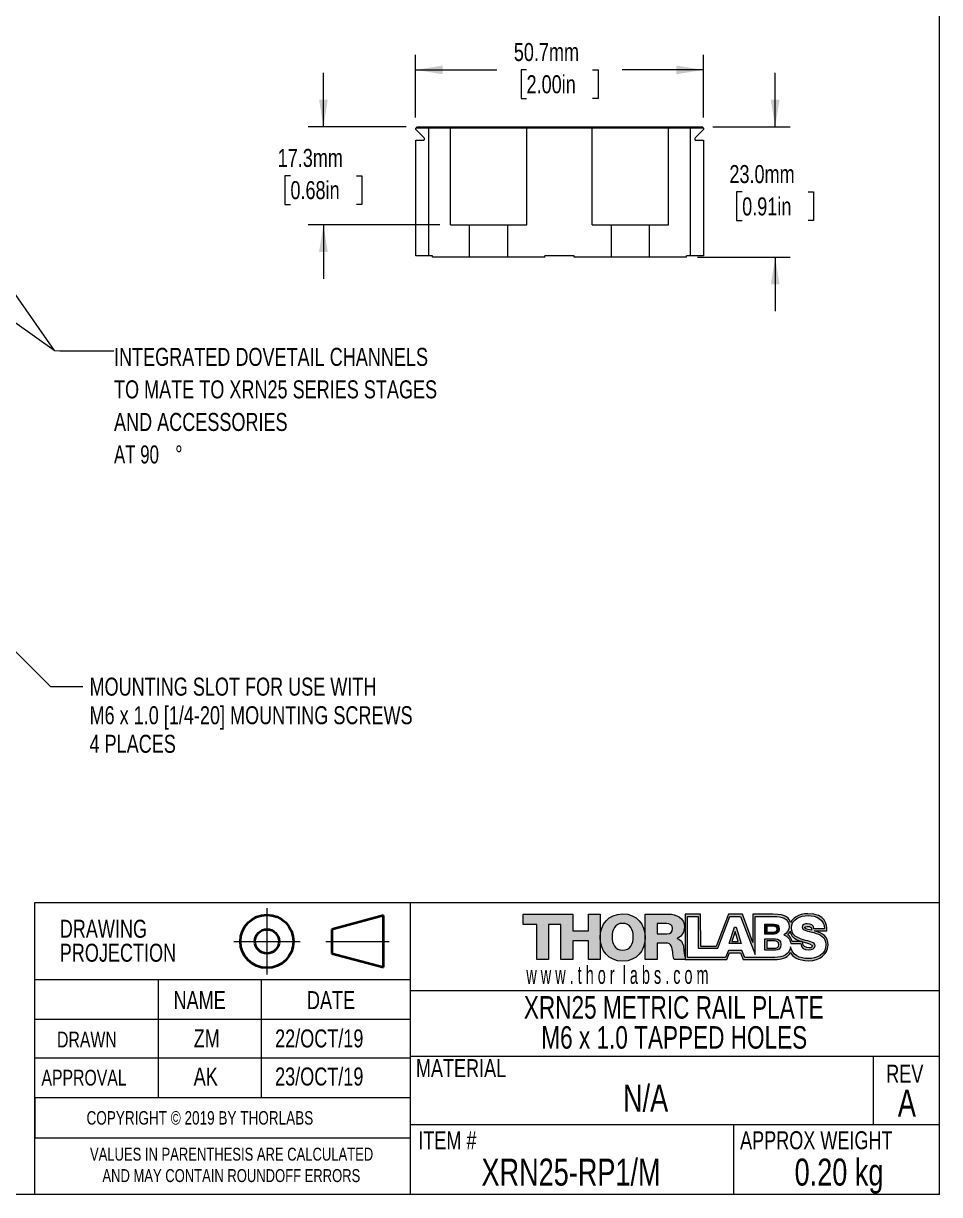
# Model space of a CAD drawing. Header units: millimetres. Extents: x 2 to 278, y 1 to 215.
# Drawn here: x 170.3 to 278, y 0.9 to 138.6 of the extents above; entities that cross this region are included whole.
import ezdxf

# ---------------------------------------------------------------- set-up
doc = ezdxf.new("R2010")
doc.units = ezdxf.units.MM
doc.header["$PDSIZE"] = -1
doc.linetypes.add('CENTERX2', pattern=[20.32, 12.7, -2.54, 2.54, -2.54])
doc.styles.add('SLDTEXTSTYLE0', font='TXT', dxfattribs={"width": 0.75})
doc.styles.add('SLDTEXTSTYLE1', font='TXT', dxfattribs={"width": 0.6})
doc.styles.add('SLDTEXTSTYLE2', font='TXT', dxfattribs={"width": 0.7})
doc.dimstyles.new('SLDDIMSTYLE1', dxfattribs={"dimtxt": 2.116667, "dimasz": 3.175, "dimexe": 0, "dimexo": 0.0625, "dimgap": 0.529167, "dimtad": 0, "dimtih": 1, "dimtoh": 1, "dimdec": 1, "dimlfac": 1.5, "dimrnd": 1e-09, "dimzin": 12, "dimdsep": 46, "dimtxsty": 'SLDTEXTSTYLE0', "dimsah": 1, "dimcen": 0.09, "dimadec": 0, "dimazin": 3, "dimtfac": 1, "dimtdec": 1, "dimtmove": 0, "dimatfit": 0, "dimfxl": 1, "dimfrac": 2, "dimtolj": 1, "dimtzin": 12, "dimarcsym": 0})
doc.dimstyles.new('SLDDIMSTYLE2', dxfattribs={"dimtxt": 2.116667, "dimasz": 3.175, "dimexe": 0, "dimexo": 0.0625, "dimgap": 0.529167, "dimtad": 0, "dimtih": 1, "dimtoh": 1, "dimdec": 1, "dimlfac": 1.5, "dimrnd": 1e-09, "dimzin": 4, "dimdsep": 46, "dimtxsty": 'SLDTEXTSTYLE0', "dimsah": 1, "dimcen": 0.09, "dimadec": 0, "dimazin": 1, "dimtfac": 1, "dimtdec": 1, "dimtmove": 0, "dimatfit": 0, "dimfxl": 1, "dimfrac": 2, "dimtolj": 1, "dimtzin": 12, "dimarcsym": 0})
doc.dimstyles.new('SLDDIMSTYLE4', dxfattribs={"dimtxt": 2.116667, "dimasz": 3.175, "dimexe": 0, "dimexo": 0.0625, "dimgap": 0.529167, "dimtad": 0, "dimtih": 1, "dimtoh": 1, "dimdec": 1, "dimlfac": 1.5, "dimrnd": 1e-09, "dimzin": 12, "dimdsep": 46, "dimtxsty": 'SLDTEXTSTYLE0', "dimsah": 1, "dimcen": 0, "dimadec": 0, "dimazin": 3, "dimtfac": 1, "dimtdec": 1, "dimtofl": 0, "dimtmove": 0, "dimatfit": 3, "dimfxl": 1, "dimfrac": 2, "dimtolj": 1, "dimtzin": 12, "dimarcsym": 0})
doc.dimstyles.new('SLDDIMSTYLE5', dxfattribs={"dimtxt": 2.116667, "dimasz": 3.175, "dimexe": 0, "dimexo": 0.0625, "dimgap": 0.529167, "dimtad": 0, "dimtih": 1, "dimtoh": 1, "dimdec": 1, "dimlfac": 1.5, "dimrnd": 1e-09, "dimzin": 12, "dimdsep": 46, "dimtxsty": 'SLDTEXTSTYLE0', "dimsah": 1, "dimcen": 0.09, "dimadec": 0, "dimazin": 3, "dimtfac": 1, "dimtdec": 1, "dimtofl": 0, "dimtmove": 0, "dimatfit": 3, "dimfxl": 1, "dimfrac": 2, "dimtolj": 1, "dimtzin": 12, "dimarcsym": 0})

# ---------------------------------------------------------------- blocks, each defined once
blk = doc.blocks.new('Third Angle Projection Block')
at = {"color": 7, "linetype": 'CENTERX2', "lineweight": 18}
for p, q in [((101.48, 23.81), (101.48, 14.07)), ((96.6, 18.94), (106.35, 18.94)), ((110.14, 18.94), (119.45, 18.94))]:
    blk.add_line(p, q, dxfattribs=at)
at = {"color": 7, "linetype": 'Continuous', "lineweight": 35}
for p, q in [((118.62, 22.75), (111, 20.71)), ((118.62, 15.13), (118.62, 22.75)), ((111, 20.71), (111, 17.17)), ((111, 17.17), (118.62, 15.13))]:
    blk.add_line(p, q, dxfattribs=at)
for radius in [3.9, 1.77]:
    blk.add_circle((101.48, 18.94), radius, dxfattribs=at)
at = {"color": 7, "linetype": 'Continuous', "lineweight": 0}
blk.add_point((101.48, 18.94), dxfattribs=at)
blk = doc.blocks.new('THORLABS LOGO1')
at = {"linetype": 'Continuous'}
blk.add_hatch(color=7, dxfattribs=at).paths.add_polyline_path([(53.56, 28.7), (47.97, 28.7), (47.97, 45.26), (42.18, 45.26), (42.18, 28.7), (36.6, 28.7), (36.6, 45.26), (30.2, 45.26), (30.2, 50.05), (53.56, 50.05), (53.56, 42.27), (60.91, 42.27), (60.91, 50.05), (66.5, 50.05), (66.5, 28.7), (60.91, 28.7), (60.91, 37.49), (53.56, 37.49)], flags=0)
h = blk.add_hatch(color=7, dxfattribs=at)
edge = h.paths.add_edge_path(flags=0)
edge.add_spline(control_points=[(77.03, 50.19), (83.78, 50.2), (87.6, 45.28), (87.61, 39.09), (87.62, 32.9), (83.82, 27.96), (77.07, 27.95)], knot_values=[0, 0, 0, 0, 1, 1, 1, 2, 2, 2, 2], weights=[1, 1, 1, 1, 1, 1, 1], degree=3, periodic=0)
edge.add_spline(control_points=[(77.07, 27.95), (70.31, 27.96), (66.51, 32.9), (66.52, 39.09), (66.52, 39.1), (66.52, 39.11), (66.52, 39.13)], knot_values=[2, 2, 2, 2, 3, 3, 3, 3.002118, 3.002118, 3.002118, 3.002118], weights=[1, 1, 1, 1, 1, 1, 1], degree=3, periodic=0)
edge.add_spline(control_points=[(66.52, 39.13), (66.52, 45.27), (70.31, 50.18), (77.03, 50.19)], knot_values=[3.002118, 3.002118, 3.002118, 3.002118, 4, 4, 4, 4], weights=[1, 1, 1, 1], degree=3, periodic=0)
edge = h.paths.add_edge_path(flags=0)
edge.add_spline(control_points=[(77.03, 45.73), (73.43, 45.73), (72.05, 42.56), (72.05, 39.39)], knot_values=[2, 2, 2, 2, 3, 3, 3, 3], weights=[1, 1, 1, 1], degree=3, periodic=0)
edge.add_spline(control_points=[(72.05, 39.39), (72.05, 36.23), (73.43, 33.06), (77.03, 33.06)], knot_values=[3, 3, 3, 3, 4, 4, 4, 4], weights=[1, 1, 1, 1], degree=3, periodic=0)
edge.add_spline(control_points=[(77.03, 33.06), (80.64, 33.06), (82.02, 36.23), (82.02, 39.39)], knot_values=[0, 0, 0, 0, 1, 1, 1, 1], weights=[1, 1, 1, 1], degree=3, periodic=0)
edge.add_spline(control_points=[(82.02, 39.39), (82.02, 42.56), (80.64, 45.73), (77.03, 45.73)], knot_values=[1, 1, 1, 1, 2, 2, 2, 2], weights=[1, 1, 1, 1], degree=3, periodic=0)
h = blk.add_hatch(color=7, dxfattribs=at)
edge = h.paths.add_edge_path(flags=0)
edge.add_line((106.37, 29.72), (106.37, 28.7))
edge.add_line((106.37, 28.7), (101.19, 28.7))
edge.add_spline(control_points=[(101.19, 28.7), (100.71, 29.42), (100.62, 31.51), (100.56, 32.11)], knot_values=[7, 7, 7, 7, 8, 8, 8, 8], weights=[1, 1, 1, 1], degree=3, periodic=0)
edge.add_spline(control_points=[(100.56, 32.11), (100.41, 34.26), (100.05, 36.47), (97.44, 36.47)], knot_values=[8, 8, 8, 8, 9, 9, 9, 9], weights=[1, 1, 1, 1], degree=3, periodic=0)
edge.add_line((97.44, 36.47), (93.21, 36.47))
edge.add_line((93.21, 36.47), (93.21, 28.7))
edge.add_line((93.21, 28.7), (87.62, 28.7))
edge.add_line((87.62, 28.7), (87.62, 50.05))
edge.add_line((87.62, 50.05), (98.55, 50.05))
edge.add_spline(control_points=[(98.55, 50.05), (102.33, 50.05), (106.06, 48.34), (106.06, 44.04)], knot_values=[1, 1, 1, 1, 2, 2, 2, 2], weights=[1, 1, 1, 1], degree=3, periodic=0)
edge.add_spline(control_points=[(106.06, 44.04), (106.06, 41.73), (104.95, 39.55), (102.69, 38.69)], knot_values=[2, 2, 2, 2, 3, 3, 3, 3], weights=[1, 1, 1, 1], degree=3, periodic=0)
edge.add_line((102.69, 38.69), (102.69, 38.63))
edge.add_spline(control_points=[(102.69, 38.63), (104.98, 38.09), (105.64, 35.55), (105.82, 33.51)], knot_values=[4, 4, 4, 4, 5, 5, 5, 5], weights=[1, 1, 1, 1], degree=3, periodic=0)
edge.add_spline(control_points=[(105.82, 33.51), (105.88, 32.85), (106, 30.96), (106.37, 29.72)], knot_values=[5, 5, 5, 5, 5.740443, 5.740443, 5.740443, 5.740443], weights=[1, 1, 1, 1], degree=3, periodic=0)
edge = h.paths.add_edge_path(flags=0)
edge.add_line((97.65, 45.61), (93.21, 45.61))
edge.add_line((93.21, 45.61), (93.21, 40.8))
edge.add_line((93.21, 40.8), (97.89, 40.8))
edge.add_spline(control_points=[(97.89, 40.8), (99.57, 40.8), (100.47, 41.7), (100.47, 43.31)], knot_values=[1, 1, 1, 1, 2, 2, 2, 2], weights=[1, 1, 1, 1], degree=3, periodic=0)
edge.add_spline(control_points=[(100.47, 43.31), (100.47, 44.9), (99.21, 45.61), (97.65, 45.61)], knot_values=[2, 2, 2, 2, 3, 3, 3, 3], weights=[1, 1, 1, 1], degree=3, periodic=0)
h = blk.add_hatch(color=7, dxfattribs=at)
edge = h.paths.add_edge_path(flags=0)
edge.add_spline(control_points=[(149.68, 28.76), (152.52, 28.81), (155.17, 30.16), (155.98, 32.14)], knot_values=[19, 19, 19, 19, 20, 20, 20, 20], weights=[1, 1, 1, 1], degree=3, periodic=0)
edge.add_spline(control_points=[(155.98, 32.14), (156.75, 30.16), (159.42, 28.16), (164.59, 28.16)], knot_values=[20, 20, 20, 20, 21, 21, 21, 21], weights=[1, 1, 1, 1], degree=3, periodic=0)
edge.add_spline(control_points=[(164.59, 28.16), (169.77, 28.16), (173.62, 31.31), (173.62, 35.45)], knot_values=[21, 21, 21, 21, 22, 22, 22, 22], weights=[1, 1, 1, 1], degree=3, periodic=0)
edge.add_spline(control_points=[(173.62, 35.45), (173.62, 39.66), (171.19, 41.16), (167.34, 42.17)], knot_values=[22, 22, 22, 22, 23, 23, 23, 23], weights=[1, 1, 1, 1], degree=3, periodic=0)
edge.add_spline(control_points=[(167.34, 42.17), (167.28, 42.18), (167.24, 42.2), (167.19, 42.21)], knot_values=[0, 0, 0, 0, 1, 1, 1, 1], weights=[1, 1, 1, 1], degree=3, periodic=0)
edge.add_line((167.19, 42.21), (173.07, 42.17))
edge.add_spline(control_points=[(173.07, 42.17), (173.07, 45.27), (172.46, 50.25), (164.19, 50.25)], knot_values=[2, 2, 2, 2, 3, 3, 3, 3], weights=[1, 1, 1, 1], degree=3, periodic=0)
edge.add_spline(control_points=[(164.19, 50.25), (159.36, 50.25), (156.98, 47.9), (156.02, 46.19)], knot_values=[3, 3, 3, 3, 4, 4, 4, 4], weights=[1, 1, 1, 1], degree=3, periodic=0)
edge.add_spline(control_points=[(156.02, 46.19), (155.12, 47.9), (154.59, 50.05), (147.73, 50.05)], knot_values=[4, 4, 4, 4, 5, 5, 5, 5], weights=[1, 1, 1, 1], degree=3, periodic=0)
edge.add_line((147.73, 50.05), (138.3, 50.05))
edge.add_line((138.3, 50.05), (138.3, 36.75))
edge.add_line((138.3, 36.75), (133.38, 50.05))
edge.add_line((133.38, 50.05), (126.78, 50.05))
edge.add_line((126.78, 50.05), (121.04, 34.84))
edge.add_line((121.04, 34.84), (113.73, 34.79))
edge.add_line((113.73, 34.79), (113.64, 50.05))
edge.add_line((113.64, 50.05), (106.38, 50.05))
edge.add_line((106.38, 50.05), (106.37, 28.7))
edge.add_line((106.37, 28.7), (126.07, 28.76))
edge.add_line((126.07, 28.76), (127.34, 31.91))
edge.add_line((127.34, 31.91), (132.52, 31.91))
edge.add_line((132.52, 31.91), (133.73, 28.76))
edge.add_line((133.73, 28.76), (149.68, 28.76))
edge = h.paths.add_edge_path(flags=0)
edge.add_spline(control_points=[(164.24, 44.24), (165.39, 44.21), (165.75, 43.97), (165.86, 43.28)], knot_values=[2, 2, 2, 2, 3, 3, 3, 3], weights=[1, 1, 1, 1], degree=3, periodic=0)
edge.add_spline(control_points=[(165.86, 43.28), (165.91, 43), (165.91, 42.83), (165.91, 42.47)], knot_values=[3, 3, 3, 3, 4, 4, 4, 4], weights=[1, 1, 1, 1], degree=3, periodic=0)
edge.add_spline(control_points=[(165.91, 42.47), (163.24, 43.15), (162.51, 43.26), (162.51, 43.83)], knot_values=[0, 0, 0, 0, 1, 1, 1, 1], weights=[1, 1, 1, 1], degree=3, periodic=0)
edge.add_spline(control_points=[(162.51, 43.83), (162.51, 44.09), (163.68, 44.26), (164.24, 44.24)], knot_values=[1, 1, 1, 1, 2, 2, 2, 2], weights=[1, 1, 1, 1], degree=3, periodic=0)
edge = h.paths.add_edge_path(flags=0)
edge.add_spline(control_points=[(166.33, 35.1), (166.09, 34.16), (165.4, 33.89), (163.61, 34.38)], knot_values=[4, 4, 4, 4, 5, 5, 5, 5], weights=[1, 1, 1, 1], degree=3, periodic=0)
edge.add_spline(control_points=[(163.61, 34.38), (161.73, 34.9), (161.7, 35.93), (161.7, 37.09)], knot_values=[5, 5, 5, 5, 6, 6, 6, 6], weights=[1, 1, 1, 1], degree=3, periodic=0)
edge.add_spline(control_points=[(161.7, 37.09), (164.07, 36.41), (166.45, 35.6), (166.33, 35.1)], knot_values=[3, 3, 3, 3, 4, 4, 4, 4], weights=[1, 1, 1, 1], degree=3, periodic=0)
edge = h.paths.add_edge_path(flags=0)
edge.add_spline(control_points=[(148.33, 48.99), (151.65, 49.04), (155.3, 48.18), (155.3, 44.17)], knot_values=[16, 16, 16, 16, 17, 17, 17, 17], weights=[1, 1, 1, 1], degree=3, periodic=0)
edge.add_spline(control_points=[(155.3, 44.17), (155.3, 42.45), (154.27, 41.05), (152.76, 40.3)], knot_values=[17, 17, 17, 17, 18, 18, 18, 18], weights=[1, 1, 1, 1], degree=3, periodic=0)
edge.add_spline(control_points=[(152.76, 40.3), (154.66, 39.75), (155.88, 38.19), (156.06, 36.23)], knot_values=[18, 18, 18, 18, 19, 19, 19, 19], weights=[1, 1, 1, 1], degree=3, periodic=0)
edge.add_line((156.06, 36.23), (160.86, 36.23))
edge.add_spline(control_points=[(160.86, 36.23), (160.97, 33.97), (162.37, 33.25), (164.51, 33.25)], knot_values=[20, 20, 20, 20, 21, 21, 21, 21], weights=[1, 1, 1, 1], degree=3, periodic=0)
edge.add_spline(control_points=[(164.51, 33.25), (166.02, 33.25), (167.59, 33.79), (167.59, 35.21)], knot_values=[21, 21, 21, 21, 22, 22, 22, 22], weights=[1, 1, 1, 1], degree=3, periodic=0)
edge.add_spline(control_points=[(167.59, 35.21), (167.59, 36.91), (164.83, 37.23), (162.05, 38.01)], knot_values=[22, 22, 22, 22, 23, 23, 23, 23], weights=[1, 1, 1, 1], degree=3, periodic=0)
edge.add_spline(control_points=[(162.05, 38.01), (159.29, 38.79), (156.4, 40.03), (156.4, 43.55)], knot_values=[23, 23, 23, 23, 24, 24, 24, 24], weights=[1, 1, 1, 1], degree=3, periodic=0)
edge.add_spline(control_points=[(156.4, 43.55), (156.4, 47.75), (160.64, 49.39), (164.26, 49.39)], knot_values=[24, 24, 24, 24, 25, 25, 25, 25], weights=[1, 1, 1, 1], degree=3, periodic=0)
edge.add_spline(control_points=[(164.26, 49.39), (168.1, 49.39), (171.97, 47.54), (171.99, 43.2)], knot_values=[25, 25, 25, 25, 26, 26, 26, 26], weights=[1, 1, 1, 1], degree=3, periodic=0)
edge.add_line((171.99, 43.2), (166.97, 43.2))
edge.add_spline(control_points=[(166.97, 43.2), (167.05, 44.95), (165.4, 45.52), (163.86, 45.52)], knot_values=[27, 27, 27, 27, 28, 28, 28, 28], weights=[1, 1, 1, 1], degree=3, periodic=0)
edge.add_spline(control_points=[(163.86, 45.52), (162.78, 45.52), (161.43, 45.14), (161.43, 43.88)], knot_values=[28, 28, 28, 28, 29, 29, 29, 29], weights=[1, 1, 1, 1], degree=3, periodic=0)
edge.add_spline(control_points=[(161.43, 43.88), (161.43, 42.4), (164.21, 42.13), (167.02, 41.35)], knot_values=[29, 29, 29, 29, 30, 30, 30, 30], weights=[1, 1, 1, 1], degree=3, periodic=0)
edge.add_spline(control_points=[(167.02, 41.35), (169.8, 40.57), (172.61, 39.27), (172.61, 35.8)], knot_values=[30, 30, 30, 30, 31, 31, 31, 31], weights=[1, 1, 1, 1], degree=3, periodic=0)
edge.add_spline(control_points=[(172.61, 35.8), (172.61, 30.93), (168.45, 29.12), (164.21, 29.12)], knot_values=[31, 31, 31, 31, 32, 32, 32, 32], weights=[1, 1, 1, 1], degree=3, periodic=0)
edge.add_spline(control_points=[(164.21, 29.12), (160.29, 29.12), (156.78, 30.89), (156, 34.65)], knot_values=[0, 0, 0, 0, 1, 1, 1, 1], weights=[1, 1, 1, 1], degree=3, periodic=0)
edge.add_spline(control_points=[(156, 34.65), (155.49, 30.98), (152.35, 29.7), (148.57, 29.7)], knot_values=[1, 1, 1, 1, 2, 2, 2, 2], weights=[1, 1, 1, 1], degree=3, periodic=0)
edge.add_line((148.57, 29.7), (134.47, 29.7))
edge.add_line((134.47, 29.7), (133.03, 32.97))
edge.add_line((133.03, 32.97), (126.8, 32.97))
edge.add_line((126.8, 32.97), (125.34, 29.72))
edge.add_line((125.34, 29.72), (107.51, 29.72))
edge.add_line((107.51, 29.72), (107.51, 48.99))
edge.add_line((107.51, 48.99), (112.53, 48.99))
edge.add_line((112.53, 48.99), (112.53, 34.08))
edge.add_line((112.53, 34.08), (121.78, 34.08))
edge.add_line((121.78, 34.08), (127.39, 48.99))
edge.add_line((127.39, 48.99), (132.5, 48.99))
edge.add_line((132.5, 48.99), (139.3, 31.03))
edge.add_line((139.3, 31.03), (139.3, 48.99))
edge.add_line((139.3, 48.99), (148.33, 48.99))
edge = h.paths.add_edge_path(flags=0)
edge.add_spline(control_points=[(156.71, 37.13), (156.71, 38.59), (155.45, 39.85), (154.65, 40.38)], knot_values=[8, 8, 8, 8, 9, 9, 9, 9], weights=[1, 1, 1, 1], degree=3, periodic=0)
edge.add_spline(control_points=[(154.65, 40.38), (155.05, 40.84), (155.65, 41.31), (155.85, 42.11)], knot_values=[9, 9, 9, 9, 10, 10, 10, 10], weights=[1, 1, 1, 1], degree=3, periodic=0)
edge.add_spline(control_points=[(155.85, 42.11), (155.85, 39.85), (157.97, 38.12), (160.63, 37.39)], knot_values=[10, 10, 10, 10, 11, 11, 11, 11], weights=[1, 1, 1, 1], degree=3, periodic=0)
edge.add_spline(control_points=[(160.63, 37.39), (160.94, 37.31), (161.26, 37.22), (161.57, 37.13)], knot_values=[0, 0, 0, 0, 1, 1, 1, 1], weights=[1, 1, 1, 1], degree=3, periodic=0)
edge.add_line((161.57, 37.13), (156.71, 37.13))
h = blk.add_hatch(color=7, dxfattribs=at)
edge = h.paths.add_edge_path(flags=0)
edge.add_spline(control_points=[(150.72, 43.01), (150.72, 41.27), (149.35, 40.69), (148.36, 40.69)], knot_values=[2, 2, 2, 2, 3, 3, 3, 3], weights=[1, 1, 1, 1], degree=3, periodic=0)
edge.add_line((148.36, 40.69), (143.88, 40.69))
edge.add_line((143.88, 40.69), (143.88, 45.36))
edge.add_line((143.88, 45.36), (148.36, 45.36))
edge.add_spline(control_points=[(148.36, 45.36), (149.57, 45.36), (150.72, 44.78), (150.72, 43.01)], knot_values=[1, 1, 1, 1, 2, 2, 2, 2], weights=[1, 1, 1, 1], degree=3, periodic=0)
edge = h.paths.add_edge_path(flags=0)
edge.add_line((144.86, 44.33), (144.86, 41.64))
edge.add_line((144.86, 41.64), (147.98, 41.64))
edge.add_spline(control_points=[(147.98, 41.64), (148.68, 41.64), (149.63, 41.97), (149.63, 42.98)], knot_values=[2, 2, 2, 2, 3, 3, 3, 3], weights=[1, 1, 1, 1], degree=3, periodic=0)
edge.add_spline(control_points=[(149.63, 42.98), (149.63, 44), (148.83, 44.33), (147.98, 44.33)], knot_values=[3, 3, 3, 3, 4, 4, 4, 4], weights=[1, 1, 1, 1], degree=3, periodic=0)
edge.add_line((147.98, 44.33), (144.86, 44.33))
h = blk.add_hatch(color=7, dxfattribs=at)
h.paths.add_polyline_path([(130.37, 43.91), (132.81, 36.2), (127.07, 36.2), (129.59, 43.91)], flags=0)
h.paths.add_polyline_path([(128.42, 37.23), (131.39, 37.23), (129.93, 41.88)], flags=0)
h = blk.add_hatch(color=7, dxfattribs=at)
edge = h.paths.add_edge_path(flags=0)
edge.add_spline(control_points=[(151.47, 35.75), (151.47, 33.75), (149.96, 33.08), (148.85, 33.08)], knot_values=[2, 2, 2, 2, 3, 3, 3, 3], weights=[1, 1, 1, 1], degree=3, periodic=0)
edge.add_line((148.85, 33.08), (143.88, 33.08))
edge.add_line((143.88, 33.08), (143.88, 38.46))
edge.add_line((143.88, 38.46), (148.85, 38.46))
edge.add_spline(control_points=[(148.85, 38.46), (150.2, 38.46), (151.47, 37.79), (151.47, 35.75)], knot_values=[1, 1, 1, 1, 2, 2, 2, 2], weights=[1, 1, 1, 1], degree=3, periodic=0)
edge = h.paths.add_edge_path(flags=0)
edge.add_line((144.84, 34), (148.57, 34))
edge.add_spline(control_points=[(148.57, 34), (149.4, 34), (150.53, 34.43), (150.53, 35.71)], knot_values=[2, 2, 2, 2, 3, 3, 3, 3], weights=[1, 1, 1, 1], degree=3, periodic=0)
edge.add_spline(control_points=[(150.53, 35.71), (150.53, 37.03), (149.58, 37.46), (148.57, 37.46)], knot_values=[3, 3, 3, 3, 4, 4, 4, 4], weights=[1, 1, 1, 1], degree=3, periodic=0)
edge.add_line((148.57, 37.46), (144.84, 37.46))
edge.add_line((144.84, 37.46), (144.84, 34))
at = {"color": 7, "linetype": 'Continuous', "lineweight": 18}
for p, q in [((30.2, 45.26), (30.2, 50.05)), ((30.2, 50.05), (53.56, 50.05)), ((53.56, 50.05), (53.56, 42.27)), ((60.91, 42.27), (60.91, 50.05)), ((60.91, 50.05), (66.5, 50.05)), ((66.5, 50.05), (66.5, 28.7)), ((87.62, 50.05), (98.55, 50.05)), ((87.62, 28.7), (87.62, 50.05)), ((106.38, 50.05), (106.37, 28.7)), ((113.64, 50.05), (106.38, 50.05)), ((113.73, 34.79), (113.64, 50.05)), ((126.78, 50.05), (121.04, 34.84)), ((133.38, 50.05), (126.78, 50.05)), ((138.3, 36.75), (133.38, 50.05)), ((147.73, 50.05), (138.3, 50.05)), ((138.3, 50.05), (138.3, 36.75)), ((36.6, 45.26), (30.2, 45.26)), ((36.6, 28.7), (36.6, 45.26)), ((47.97, 45.26), (42.18, 45.26)), ((42.18, 45.26), (42.18, 28.7)), ((47.97, 28.7), (47.97, 45.26)), ((97.65, 45.61), (93.21, 45.61)), ((93.21, 45.61), (93.21, 40.8)), ((107.51, 29.72), (107.51, 48.99)), ((107.51, 48.99), (112.53, 48.99)), ((112.53, 48.99), (112.53, 34.08)), ((121.78, 34.08), (127.39, 48.99)), ((127.39, 48.99), (132.5, 48.99)), ((132.5, 48.99), (139.3, 31.03)), ((139.3, 31.03), (139.3, 48.99)), ((139.3, 48.99), (148.33, 48.99)), ((143.88, 45.36), (148.36, 45.36)), ((143.88, 40.69), (143.88, 45.36)), ((144.86, 44.33), (144.86, 41.64)), ((147.98, 44.33), (144.86, 44.33)), ((53.56, 42.27), (60.91, 42.27)), ((93.21, 40.8), (97.89, 40.8)), ((102.69, 38.69), (102.69, 38.63)), ((127.07, 36.2), (129.59, 43.91)), ((129.93, 41.88), (128.42, 37.23)), ((129.59, 43.91), (130.37, 43.91)), ((131.39, 37.23), (129.93, 41.88)), ((130.37, 43.91), (132.81, 36.2)), ((148.36, 40.69), (143.88, 40.69)), ((144.86, 41.64), (147.98, 41.64)), ((171.99, 43.2), (166.97, 43.2)), ((167.19, 42.21), (173.07, 42.17)), ((60.91, 37.49), (53.56, 37.49)), ((53.56, 37.49), (53.56, 28.7)), ((60.91, 28.7), (60.91, 37.49)), ((97.44, 36.47), (93.21, 36.47)), ((93.21, 36.47), (93.21, 28.7)), ((112.53, 34.08), (121.78, 34.08)), ((121.04, 34.84), (113.73, 34.79)), ((132.81, 36.2), (127.07, 36.2)), ((128.42, 37.23), (131.39, 37.23)), ((143.88, 38.46), (148.85, 38.46)), ((143.88, 33.08), (143.88, 38.46)), ((148.85, 33.08), (143.88, 33.08)), ((144.84, 37.46), (144.84, 34)), ((148.57, 37.46), (144.84, 37.46)), ((144.84, 34), (148.57, 34)), ((156.06, 36.23), (160.86, 36.23)), ((161.57, 37.13), (156.71, 37.13)), ((42.18, 28.7), (36.6, 28.7)), ((53.56, 28.7), (47.97, 28.7)), ((66.5, 28.7), (60.91, 28.7)), ((93.21, 28.7), (87.62, 28.7)), ((106.37, 28.7), (101.19, 28.7)), ((106.37, 29.72), (106.37, 28.7)), ((106.37, 28.7), (126.07, 28.76)), ((125.34, 29.72), (107.51, 29.72)), ((126.8, 32.97), (125.34, 29.72)), ((126.07, 28.76), (127.34, 31.91)), ((133.03, 32.97), (126.8, 32.97)), ((127.34, 31.91), (132.52, 31.91)), ((132.52, 31.91), (133.73, 28.76)), ((134.47, 29.7), (133.03, 32.97)), ((133.73, 28.76), (149.68, 28.76)), ((148.57, 29.7), (134.47, 29.7))]:
    blk.add_line(p, q, dxfattribs=at)
at = {"color": 5, "linetype": 'Continuous', "lineweight": 0}
for points in [[(66.52, 39.13), (66.52, 45.27), (70.31, 50.18), (77.03, 50.19)], [(98.55, 50.05), (102.33, 50.05), (106.06, 48.34), (106.06, 44.04)], [(156.02, 46.19), (155.12, 47.9), (154.59, 50.05), (147.73, 50.05)], [(164.19, 50.25), (159.36, 50.25), (156.98, 47.9), (156.02, 46.19)], [(173.07, 42.17), (173.07, 45.27), (172.46, 50.25), (164.19, 50.25)], [(77.03, 45.73), (73.43, 45.73), (72.05, 42.56), (72.05, 39.39)], [(82.02, 39.39), (82.02, 42.56), (80.64, 45.73), (77.03, 45.73)], [(100.47, 43.31), (100.47, 44.9), (99.21, 45.61), (97.65, 45.61)], [(149.63, 42.98), (149.63, 44), (148.83, 44.33), (147.98, 44.33)], [(148.33, 48.99), (151.65, 49.04), (155.3, 48.18), (155.3, 44.17)], [(148.36, 45.36), (149.57, 45.36), (150.72, 44.78), (150.72, 43.01)], [(155.3, 44.17), (155.3, 42.45), (154.27, 41.05), (152.76, 40.3)], [(156.4, 43.55), (156.4, 47.75), (160.64, 49.39), (164.26, 49.39)], [(163.86, 45.52), (162.78, 45.52), (161.43, 45.14), (161.43, 43.88)], [(162.51, 43.83), (162.51, 44.09), (163.68, 44.26), (164.24, 44.24)], [(166.97, 43.2), (167.05, 44.95), (165.4, 45.52), (163.86, 45.52)], [(164.24, 44.24), (165.39, 44.21), (165.75, 43.97), (165.86, 43.28)], [(164.26, 49.39), (168.1, 49.39), (171.97, 47.54), (171.99, 43.2)], [(72.05, 39.39), (72.05, 36.23), (73.43, 33.06), (77.03, 33.06)], [(77.03, 33.06), (80.64, 33.06), (82.02, 36.23), (82.02, 39.39)], [(97.89, 40.8), (99.57, 40.8), (100.47, 41.7), (100.47, 43.31)], [(106.06, 44.04), (106.06, 41.73), (104.95, 39.55), (102.69, 38.69)], [(102.69, 38.63), (104.98, 38.09), (105.64, 35.55), (105.82, 33.51)], [(147.98, 41.64), (148.68, 41.64), (149.63, 41.97), (149.63, 42.98)], [(150.72, 43.01), (150.72, 41.27), (149.35, 40.69), (148.36, 40.69)], [(152.76, 40.3), (154.66, 39.75), (155.88, 38.19), (156.06, 36.23)], [(154.65, 40.38), (155.05, 40.84), (155.65, 41.31), (155.85, 42.11)], [(156.71, 37.13), (156.71, 38.59), (155.45, 39.85), (154.65, 40.38)], [(155.85, 42.11), (155.85, 39.85), (157.97, 38.12), (160.63, 37.39)], [(162.05, 38.01), (159.29, 38.79), (156.4, 40.03), (156.4, 43.55)], [(161.43, 43.88), (161.43, 42.4), (164.21, 42.13), (167.02, 41.35)], [(165.91, 42.47), (163.24, 43.15), (162.51, 43.26), (162.51, 43.83)], [(165.86, 43.28), (165.91, 43), (165.91, 42.83), (165.91, 42.47)], [(167.02, 41.35), (169.8, 40.57), (172.61, 39.27), (172.61, 35.8)], [(167.34, 42.17), (167.28, 42.18), (167.24, 42.2), (167.19, 42.21)], [(173.62, 35.45), (173.62, 39.66), (171.19, 41.16), (167.34, 42.17)], [(100.56, 32.11), (100.41, 34.26), (100.05, 36.47), (97.44, 36.47)], [(105.82, 33.51), (105.88, 32.85), (106, 30.96), (106.37, 29.72)], [(150.53, 35.71), (150.53, 37.03), (149.58, 37.46), (148.57, 37.46)], [(148.57, 34), (149.4, 34), (150.53, 34.43), (150.53, 35.71)], [(156, 34.65), (155.49, 30.98), (152.35, 29.7), (148.57, 29.7)], [(148.85, 38.46), (150.2, 38.46), (151.47, 37.79), (151.47, 35.75)], [(151.47, 35.75), (151.47, 33.75), (149.96, 33.08), (148.85, 33.08)], [(164.21, 29.12), (160.29, 29.12), (156.78, 30.89), (156, 34.65)], [(160.63, 37.39), (160.94, 37.31), (161.26, 37.22), (161.57, 37.13)], [(160.86, 36.23), (160.97, 33.97), (162.37, 33.25), (164.51, 33.25)], [(161.7, 37.09), (164.07, 36.41), (166.45, 35.6), (166.33, 35.1)], [(163.61, 34.38), (161.73, 34.9), (161.7, 35.93), (161.7, 37.09)], [(167.59, 35.21), (167.59, 36.91), (164.83, 37.23), (162.05, 38.01)], [(166.33, 35.1), (166.09, 34.16), (165.4, 33.89), (163.61, 34.38)], [(172.61, 35.8), (172.61, 30.93), (168.45, 29.12), (164.21, 29.12)], [(164.51, 33.25), (166.02, 33.25), (167.59, 33.79), (167.59, 35.21)], [(164.59, 28.16), (169.77, 28.16), (173.62, 31.31), (173.62, 35.45)], [(101.19, 28.7), (100.71, 29.42), (100.62, 31.51), (100.56, 32.11)], [(149.68, 28.76), (152.52, 28.81), (155.17, 30.16), (155.98, 32.14)], [(155.98, 32.14), (156.75, 30.16), (159.42, 28.16), (164.59, 28.16)]]:
    blk.add_open_spline(points, degree=3, dxfattribs=at)
for points, knots in [([(77.03, 50.19), (83.78, 50.2), (87.6, 45.28), (87.61, 39.09), (87.62, 32.9), (83.82, 27.96), (77.07, 27.95)], [0, 0, 0, 0, 1, 1, 1, 2, 2, 2, 2]), ([(77.07, 27.95), (70.31, 27.96), (66.51, 32.9), (66.52, 39.09), (66.52, 39.1), (66.52, 39.11), (66.52, 39.13)], [2, 2, 2, 2, 3, 3, 3, 3.002118, 3.002118, 3.002118, 3.002118])]:
    blk.add_open_spline(points, degree=3, knots=knots, dxfattribs=at)
blk = doc.blocks.new('SW_NOTE_0')
at = {"color": 0, "linetype": 'Continuous', "lineweight": 0, "char_height": 1.524, "attachment_point": 2, "style": 'SLDTEXTSTYLE0'}
for s, insert in [('VALUES IN PARENTHESIS ARE CALCULATED', (19.91, 1.96)), ('AND MAY CONTAIN ROUNDOFF ERRORS', (19.88, -0.56))]:
    blk.add_mtext(s, dxfattribs=dict(at, insert=insert))
blk = doc.blocks.new('SW_NOTE_1')
at = {"color": 0, "linetype": 'Continuous', "lineweight": 0, "char_height": 2.117, "attachment_point": 1, "style": 'SLDTEXTSTYLE0'}
for s, insert in [('DRAWING', (0, 2.73)), ('PROJECTION', (0, -0.09))]:
    blk.add_mtext(s, dxfattribs=dict(at, insert=insert))
blk = doc.blocks.new('SW_NOTE_3')
at = {"color": 0, "linetype": 'Continuous', "lineweight": 0, "char_height": 2.6458, "attachment_point": 2, "style": 'SLDTEXTSTYLE0'}
for s, insert in [('XRN25 METRIC RAIL PLATE', (21.08, 3.41)), ('M6 x 1.0 TAPPED HOLES', (21.14, -0.12))]:
    blk.add_mtext(s, dxfattribs=dict(at, insert=insert))
blk = doc.blocks.new('SW_NOTE_4')
at = {"color": 0, "linetype": 'Continuous', "lineweight": 0, "attachment_point": 1}
for s, insert, char_height, style in [('INTEGRATED DOVETAIL CHANNELS', (0, 2.73), 2.1167, 'SLDTEXTSTYLE0'), ('TO MATE TO XRN25 SERIES STAGES', (0, -1.09), 2.1167, 'SLDTEXTSTYLE0'), ('AND ACCESSORIES', (0, -4.92), 2.1167, 'SLDTEXTSTYLE0'), ('AT 90', (0, -8.74), 2.117, 'SLDTEXTSTYLE2'), ('%%d', (7.2, -8.74), 2.117, 'SLDTEXTSTYLE0')]:
    blk.add_mtext(s, dxfattribs=dict(at, insert=insert, char_height=char_height, style=style))
blk = doc.blocks.new('_D_9')
at = {"color": 9, "linetype": 'Continuous', "lineweight": 18}
for p, q in [((166.68, 67.41), (173.45, 60.64)), ((173.45, 60.64), (177.26, 60.64))]:
    blk.add_line(p, q, dxfattribs=at)
blk.add_arc((165.09, 68.99), 2.24, 299.5115, 353.3952, dxfattribs=at)
blk.add_solid([(166.68, 67.41), (168.57, 64.8), (169.28, 65.52)], dxfattribs=at)
at = {"color": 9, "linetype": 'Continuous', "lineweight": 18, "attachment_point": 1, "style": 'SLDTEXTSTYLE0'}
for s, insert, char_height in [('MOUNTING SLOT FOR USE WITH', (178.05, 61.68), 2.1167), ('M6 x 1.0 [1/4-20] MOUNTING SCREWS', (178.05, 58.32), 2.1167), ('4 PLACES', (178.05, 54.96), 2.117)]:
    blk.add_mtext(s, dxfattribs=dict(at, insert=insert, char_height=char_height))
blk = doc.blocks.new('_D_16')
at = {"color": 9, "linetype": 'Continuous', "lineweight": 18}
for p, q in [((205.55, 126.45), (205.55, 132.8)), ((215.29, 126.45), (203.77, 126.45)), ((201.67, 120.68), (201.03, 120.68)), ((201.03, 120.68), (201.03, 117.32)), ((209.43, 120.68), (210.07, 120.68)), ((210.07, 120.68), (210.07, 117.32)), ((201.03, 117.32), (201.67, 117.32)), ((210.07, 117.32), (209.43, 117.32)), ((219.22, 114.92), (203.77, 114.92)), ((205.55, 114.92), (205.55, 108.57))]:
    blk.add_line(p, q, dxfattribs=at)
for points in [[(205.55, 126.45), (206.06, 129.62), (205.04, 129.62)], [(205.55, 114.92), (205.04, 111.74), (206.06, 111.74)]]:
    blk.add_solid(points, dxfattribs=at)
at = {"color": 9, "linetype": 'Continuous', "lineweight": 18, "char_height": 2.117, "attachment_point": 1, "style": 'SLDTEXTSTYLE0'}
for s, insert in [('17.3mm', (200.17, 123.84)), ('0.68in', (201.67, 120.05))]:
    blk.add_mtext(s, dxfattribs=dict(at, insert=insert))
blk = doc.blocks.new('_D_17')
at = {"color": 9, "linetype": 'Continuous', "lineweight": 18}
for p, q in [((216.39, 127.55), (216.39, 134.91)), ((250.23, 127.55), (250.23, 134.91)), ((216.39, 133.13), (225.94, 133.13)), ((229.43, 133.13), (228.79, 133.13)), ((228.79, 133.13), (228.79, 129.77)), ((237.19, 133.13), (237.83, 133.13)), ((237.83, 133.13), (237.83, 129.77)), ((250.23, 133.13), (240.68, 133.13)), ((228.79, 129.77), (229.43, 129.77)), ((237.83, 129.77), (237.19, 129.77))]:
    blk.add_line(p, q, dxfattribs=at)
for points in [[(216.39, 133.13), (219.57, 132.62), (219.57, 133.64)], [(250.23, 133.13), (247.05, 133.64), (247.05, 132.62)]]:
    blk.add_solid(points, dxfattribs=at)
at = {"color": 9, "linetype": 'Continuous', "lineweight": 18, "char_height": 2.117, "attachment_point": 1, "style": 'SLDTEXTSTYLE0'}
for s, insert in [('50.7mm', (227.93, 136.29)), ('2.00in', (229.43, 132.5))]:
    blk.add_mtext(s, dxfattribs=dict(at, insert=insert))
blk = doc.blocks.new('_D_18')
at = {"color": 9, "linetype": 'Continuous', "lineweight": 18}
for p, q in [((258.66, 126.45), (258.66, 132.8)), ((251.33, 126.45), (260.44, 126.45)), ((254.78, 118.78), (254.13, 118.78)), ((254.13, 118.78), (254.13, 115.42)), ((262.54, 118.78), (263.18, 118.78)), ((263.18, 118.78), (263.18, 115.42)), ((254.13, 115.42), (254.78, 115.42)), ((263.18, 115.42), (262.54, 115.42)), ((249.52, 111.11), (260.44, 111.11)), ((258.66, 111.11), (258.66, 104.76))]:
    blk.add_line(p, q, dxfattribs=at)
for points in [[(258.66, 126.45), (259.17, 129.62), (258.15, 129.62)], [(258.66, 111.11), (258.15, 107.93), (259.17, 107.93)]]:
    blk.add_solid(points, dxfattribs=at)
at = {"color": 9, "linetype": 'Continuous', "lineweight": 18, "char_height": 2.117, "attachment_point": 1, "style": 'SLDTEXTSTYLE0'}
for s, insert in [('23.0mm', (253.28, 121.94)), ('0.91in', (254.78, 118.14))]:
    blk.add_mtext(s, dxfattribs=dict(at, insert=insert))

msp = doc.modelspace()

# ---------------------------------------------------------------- linework, layer by layer
at = {"color": 7, "linetype": 'Continuous', "lineweight": 18}
for p, q in [((277.989, 0.903), (277.989, 214.645)), ((216.563, 126.45), (216.394, 126.28)), ((217.918, 126.28), (216.394, 126.28)), ((216.394, 126.13), (216.394, 126.28)), ((217.377, 125.147), (216.394, 126.13)), ((216.563, 126.45), (218.048, 126.45)), ((218.048, 126.45), (217.918, 126.28)), ((217.918, 126.28), (217.918, 111.277)), ((220.491, 126.28), (217.918, 126.28)), ((218.048, 126.45), (220.322, 126.45)), ((220.322, 126.45), (220.491, 126.28)), ((220.322, 126.45), (229.635, 126.45)), ((220.491, 114.918), (220.491, 126.28)), ((229.466, 126.28), (220.491, 126.28)), ((229.635, 126.45), (229.466, 126.28)), ((229.466, 114.918), (229.466, 126.28)), ((237.154, 126.28), (229.466, 126.28)), ((229.635, 126.45), (236.985, 126.45)), ((236.985, 126.45), (237.154, 126.28)), ((236.985, 126.45), (246.298, 126.45)), ((237.154, 114.918), (237.154, 126.28)), ((246.129, 126.28), (237.154, 126.28)), ((246.129, 126.28), (246.298, 126.45)), ((248.702, 126.28), (246.129, 126.28)), ((246.129, 114.918), (246.129, 126.28)), ((246.298, 126.45), (248.572, 126.45)), ((248.702, 126.28), (248.572, 126.45)), ((248.572, 126.45), (250.057, 126.45)), ((250.226, 126.28), (248.702, 126.28)), ((248.702, 111.277), (248.702, 126.28)), ((250.226, 126.13), (249.243, 125.147)), ((250.226, 126.28), (250.057, 126.45)), ((250.226, 126.28), (250.226, 126.13)), ((156.375, 125.147), (173.91, 100.127)), ((216.394, 111.277), (216.394, 124.858)), ((216.394, 124.858), (217.257, 124.858)), ((249.363, 124.858), (250.226, 124.858)), ((250.226, 124.858), (250.226, 111.277)), ((220.491, 114.918), (222.735, 114.918)), ((222.735, 111.108), (222.735, 114.918)), ((222.735, 114.918), (227.222, 114.918)), ((227.222, 111.108), (227.222, 114.918)), ((227.222, 114.918), (229.466, 114.918)), ((237.154, 114.918), (239.398, 114.918)), ((239.398, 111.108), (239.398, 114.918)), ((239.398, 114.918), (243.885, 114.918)), ((243.885, 111.108), (243.885, 114.918)), ((243.885, 114.918), (246.129, 114.918)), ((173.91, 100.127), (157.288, 111.901)), ((217.918, 111.277), (216.394, 111.277)), ((218.375, 111.277), (217.918, 111.277)), ((218.375, 111.108), (218.375, 111.277)), ((222.735, 111.108), (218.375, 111.108)), ((227.222, 111.108), (222.735, 111.108)), ((231.583, 111.108), (227.222, 111.108)), ((231.583, 111.108), (231.583, 111.277)), ((235.037, 111.277), (231.583, 111.277)), ((235.037, 111.108), (235.037, 111.277)), ((239.398, 111.108), (235.037, 111.108)), ((243.885, 111.108), (239.398, 111.108)), ((248.245, 111.108), (243.885, 111.108)), ((248.245, 111.108), (248.245, 111.277)), ((248.702, 111.277), (248.245, 111.277)), ((250.226, 111.277), (248.702, 111.277)), ((173.91, 100.127), (174.562, 100.106)), ((174.562, 100.106), (180.912, 100.106)), ((277.989, 35.239), (277.989, 50.033)), ((171.633, 7.563), (171.633, 35.239)), ((171.633, 35.239), (215.743, 35.239)), ((215.743, 35.239), (215.743, 0.903)), ((215.743, 35.239), (277.989, 35.239)), ((171.633, 12.296), (171.633, 26.166)), ((171.633, 0.903), (171.633, 26.166)), ((215.743, 26.166), (171.633, 26.166)), ((186.134, 26.166), (186.134, 12.296)), ((198.215, 26.166), (198.215, 12.296)), ((215.743, 24.893), (277.989, 24.893)), ((215.743, 21.487), (171.633, 21.487)), ((215.743, 16.922), (171.633, 16.922)), ((215.743, 17.16), (277.989, 17.16)), ((270.168, 17.16), (270.168, 9.141)), ((215.743, 12.296), (171.633, 12.296)), ((171.633, 12.296), (171.633, 7.563)), ((215.743, 9.141), (277.989, 9.141)), ((253.749, 9.141), (253.749, 0.903)), ((171.633, 7.563), (215.743, 7.563)), ((277.989, 0.903), (1.579, 0.903))]:
    msp.add_line(p, q, dxfattribs=at)
for centre, start, end in [((217.257, 125.027), 270, 45), ((249.363, 125.027), 135, 270)]:
    msp.add_arc(centre, 0.169, start, end, dxfattribs=at)

# ---------------------------------------------------------------- block references
at = {"color": 7, "linetype": 'Continuous', "lineweight": 0}
for name, p in [('SW_NOTE_4', (180.927, 97.718)), ('SW_NOTE_1', (174.548, 30.484)), ('SW_NOTE_3', (225.655, 20.825)), ('SW_NOTE_0', (174.843, 4.456))]:
    msp.add_blockref(name, p, dxfattribs=at)
at = {"color": 7, "linetype": 'Continuous'}
for name, p, xscale, yscale, zscale in [('Third Angle Projection Block', (117.726, 15.516), 0.8, 0.8, 0.8), ('THORLABS LOGO1', (221.469, 21.359), 0.25, 0.25, 0.25)]:
    msp.add_blockref(name, p, dxfattribs=dict(at, xscale=xscale, yscale=yscale, zscale=zscale))

# ---------------------------------------------------------------- texts
at = {"color": 7, "linetype": 'Continuous', "lineweight": 0}
for s, insert, char_height, attachment_point, style in [('w w w . t h o r  l a b s . c o m', (229.403, 27.796), 2.11667, 1, 'SLDTEXTSTYLE1'), ('NAME', (187.927, 24.822), 2.1167, 1, 'SLDTEXTSTYLE0'), ('DATE', (203.615, 24.822), 2.1167, 1, 'SLDTEXTSTYLE0'), ('DRAWN', (174.231, 20.055), 1.8521, 1, 'SLDTEXTSTYLE0'), ('ZM', (190.296, 20.318), 2.1167, 1, 'SLDTEXTSTYLE0'), ('22/OCT/19', (199.866, 20.318), 2.1167, 1, 'SLDTEXTSTYLE0'), ('MATERIAL', (216.42, 16.824), 2.1167, 1, 'SLDTEXTSTYLE0'), ('APPROVAL', (172.396, 15.579), 1.8521, 1, 'SLDTEXTSTYLE0'), ('AK', (190.296, 15.842), 2.1167, 1, 'SLDTEXTSTYLE0'), ('23/OCT/19', (199.866, 15.842), 2.1167, 1, 'SLDTEXTSTYLE0'), ('REV', (271.716, 16.167), 2.1167, 1, 'SLDTEXTSTYLE0'), ('N/A', (243.427, 13.825), 3.175, 2, 'SLDTEXTSTYLE0'), ('A', (274.146, 13.256), 3.175, 2, 'SLDTEXTSTYLE0'), ('COPYRIGHT © 2019 BY THORLABS', (177.693, 10.714), 1.5875, 1, 'SLDTEXTSTYLE0'), ('ITEM #', (216.7, 8.349), 2.1167, 1, 'SLDTEXTSTYLE0'), ('APPROX WEIGHT', (254.532, 8.349), 2.11667, 1, 'SLDTEXTSTYLE0'), ('XRN25-RP1/M', (234.659, 5.131), 3.175, 2, 'SLDTEXTSTYLE0'), ('0.20 kg', (266.168, 5.131), 3.175, 2, 'SLDTEXTSTYLE0')]:
    msp.add_mtext(s, dxfattribs=dict(at, insert=insert, char_height=char_height, attachment_point=attachment_point, style=style))

# ---------------------------------------------------------------- dimensions: what is measured, and where the dimension line sits
at = {"color": 9, "linetype": 'Continuous', "lineweight": 18}
dim = msp.add_linear_dim(base=(216.394, 133.131), p1=(250.226, 126.28), p2=(216.394, 126.28), dimstyle='SLDDIMSTYLE5', dxfattribs=at)
dim.commit()
dim.dimension.update_dxf_attribs({"geometry": '_D_17', "text_midpoint": (233.31, 133.131), "dimtype": 160})
for base, p1, p2, dimstyle, picture, middle in [((205.551, 126.45), (220.491, 114.918), (216.563, 126.45), 'SLDDIMSTYLE1', '_D_16', (205.551, 120.684)), ((258.657, 126.45), (248.245, 111.108), (250.057, 126.45), 'SLDDIMSTYLE2', '_D_18', (258.657, 118.779))]:
    dim = msp.add_linear_dim(base=base, p1=p1, p2=p2, angle=90, dimstyle=dimstyle, dxfattribs=at)
    dim.commit()
    dim.dimension.update_dxf_attribs({"geometry": picture, "text_midpoint": middle, "dimtype": 160})
dim = msp.add_radius_dim(center=(165.093, 68.992), mpoint=(166.68, 67.405), text='MOUNTING SLOT FOR USE WITH\\PM6 x 1.0 [1/4-20] MOUNTING SCREWS\\P4 PLACES', dimstyle='SLDDIMSTYLE4', override={"dimpost": '<>'}, dxfattribs=at)
dim.commit()
dim.dimension.update_dxf_attribs({"geometry": '_D_9', "text_midpoint": (203.129, 60.637), "dimtype": 164})

doc.saveas('drawing.dxf')
